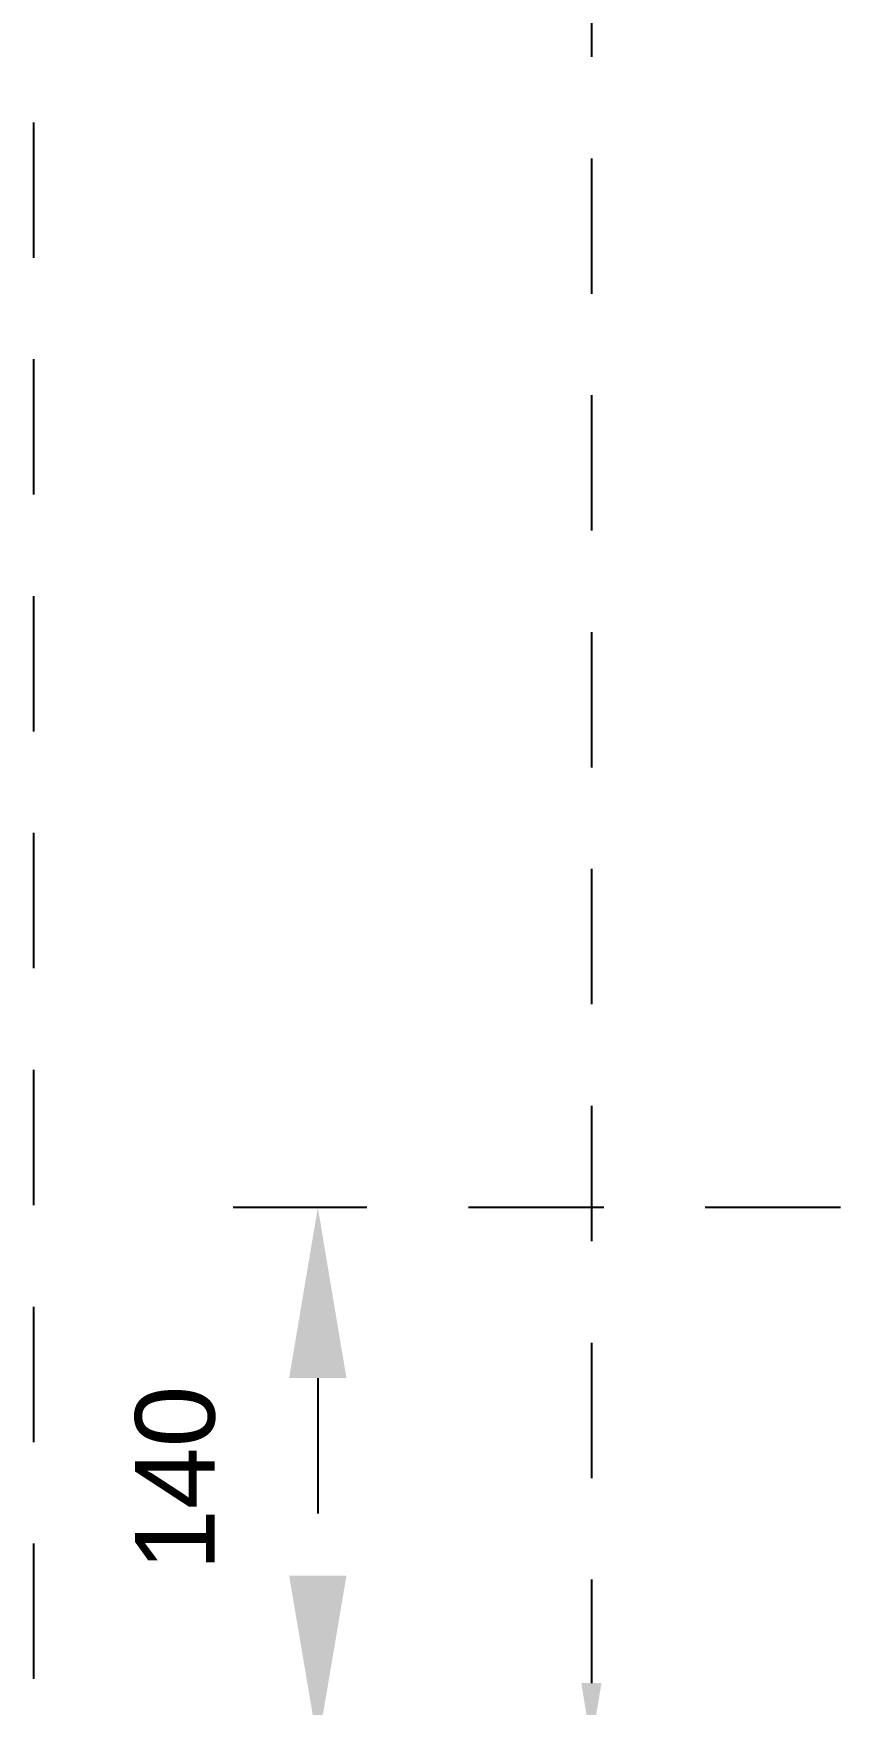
# Model space of a CAD drawing. Header units: metres. Extents: x 2999 to 3164, y 1641 to 1678.
# Drawn here: x 3139.509 to 3140.702, y 1660.541 to 1663.01 of the extents above; entities that cross this region are included whole.
import ezdxf

# ---------------------------------------------------------------- set-up
doc = ezdxf.new("R2010")
doc.units = ezdxf.units.M
doc.linetypes.add('CONTORNO_QUADRO_T', pattern=[0.35, 0.2, -0.15])
doc.layers.add('PDF28_Geometry', color=7, linetype='Continuous')
doc.layers.add('PDF28_Solid Fills', color=7, linetype='Continuous', true_color=0x00a5dd)
doc.layers.add('PDF28_Text', color=30, linetype='Continuous', true_color=0xff7f00)
doc.styles.add('PDF ArialMT', font='arial.ttf')

msp = doc.modelspace()

# ---------------------------------------------------------------- linework, layer by layer
at = {"layer": 'PDF28_Geometry', "color": 150, "linetype": 'CONTORNO_QUADRO_T', "true_color": 0x007fff}
msp.add_line((3139.5095, 1668.4789), (3139.5095, 1660.4817), dxfattribs=at)
at = {"layer": 'PDF28_Geometry', "color": 150, "linetype": 'CONTORNO_QUADRO_T', "lineweight": 25, "true_color": 0x007fff}
for points in [[(3140.334, 1666.3257), (3140.334, 1660.5727)], [(3140.7023, 1661.2754), (3139.8049, 1661.2754)], [(3139.9298, 1661.0235), (3139.9298, 1660.7314)]]:
    msp.add_lwpolyline(points, dxfattribs=at)
at = {"layer": 'PDF28_Solid Fills', "color": 150, "linetype": 'CONTORNO_QUADRO_T', "true_color": 0x007fff, "transparency": 33554559}
for points in [[(3139.8874, 1661.0235), (3139.9721, 1661.0235), (3139.9298, 1661.2754)], [(3139.8874, 1660.7314), (3139.9721, 1660.7314), (3139.9298, 1660.4817)], [(3140.3192, 1660.5727), (3140.3489, 1660.5727), (3140.334, 1660.4817)]]:
    msp.add_solid(points, dxfattribs=at)

# ---------------------------------------------------------------- texts
at = {"layer": 'PDF28_Text', "linetype": 'CONTORNO_QUADRO_T', "insert": (3139.7194, 1660.7385), "char_height": 0.11748, "attachment_point": 4, "rotation": 90, "style": 'PDF ArialMT'}
msp.add_mtext('140', dxfattribs=at)

doc.saveas('drawing.dxf')
